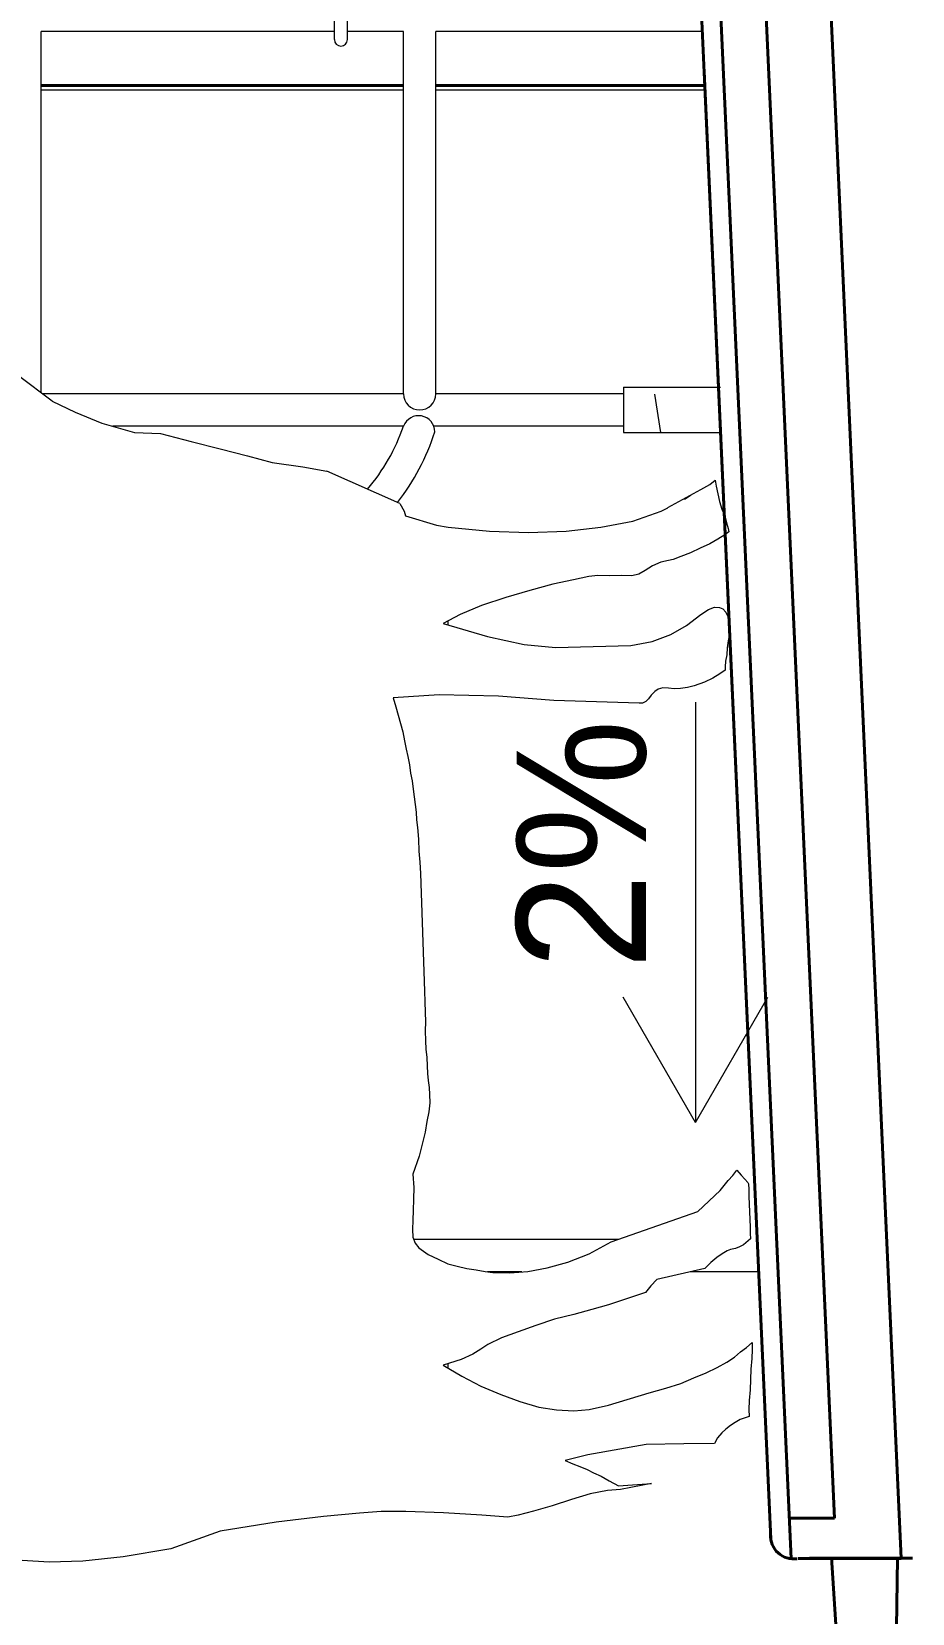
# Model space of a CAD drawing. Header units: millimetres. Extents: x 73 to 57768, y -40361 to 10065.
# Drawn here: x 3785.6 to 3921.8, y 6864.5 to 7109.1 of the extents above; entities that cross this region are included whole.
import ezdxf

# ---------------------------------------------------------------- set-up
doc = ezdxf.new("R2010")
doc.units = ezdxf.units.MM
doc.linetypes.add('ACAD_ISO02W100', pattern=[15, 12, -3])
doc.layers.add('kote', color=124, linetype='Continuous', lineweight=5)
doc.layers.add('pogled', color=7, linetype='Continuous', lineweight=5, true_color=0x8db1c3)
doc.layers.add('presjek', color=7, linetype='Continuous', lineweight=40, true_color=0xe37da2)

msp = doc.modelspace()

# ---------------------------------------------------------------- linework, layer by layer
at = {"layer": 'pogled', "linetype": 'Continuous'}
for p, q in [((3832.449, 7107.89), (3832.449, 7120.134)), ((3832.449, 7107.89), (3832.449, 7120.134)), ((3834.449, 7107.89), (3834.449, 7120.134)), ((3834.449, 7107.89), (3834.449, 7120.134)), ((3787.128, 7053.294), (3787.128, 7109.127)), ((3832.449, 7109.127), (3787.128, 7109.127)), ((3832.449, 7109.127), (3787.128, 7109.127)), ((3787.128, 7053.294), (3787.128, 7109.127)), ((3843.128, 7109.127), (3834.449, 7109.127)), ((3843.128, 7109.127), (3834.449, 7109.127)), ((3843.128, 7053.127), (3843.128, 7109.127)), ((3843.128, 7053.127), (3843.128, 7109.127)), ((3889.31, 7109.127), (3848.128, 7109.127)), ((3889.31, 7109.127), (3848.128, 7109.127)), ((3848.128, 7053.127), (3848.128, 7109.127)), ((3848.128, 7053.127), (3848.128, 7109.127)), ((3877.128, 7054.127), (3877.128, 7047.127)), ((3877.128, 7054.127), (3892.128, 7054.127)), ((3877.128, 7054.127), (3892.128, 7054.127)), ((3877.128, 7054.127), (3877.128, 7047.127)), ((3843.128, 7053.127), (3787.349, 7053.127)), ((3843.128, 7053.127), (3787.349, 7053.127)), ((3877.128, 7053.127), (3848.128, 7053.127)), ((3877.128, 7053.127), (3848.128, 7053.127)), ((3843.128, 7048.127), (3798.175, 7048.127)), ((3843.128, 7048.127), (3798.175, 7048.127)), ((3877.128, 7048.127), (3847.798, 7048.127)), ((3877.128, 7048.127), (3847.798, 7048.127)), ((3877.128, 7047.127), (3892.128, 7047.127)), ((3877.128, 7047.127), (3892.128, 7047.127)), ((3891.242, 7047.127), (3892.128, 7047.127)), ((3891.242, 7047.127), (3892.128, 7047.127))]:
    msp.add_line(p, q, dxfattribs=at)
at = {"layer": 'pogled'}
for p, q in [((3787.128, 7100.127), (3843.128, 7100.127)), ((3848.128, 7100.127), (3889.719, 7100.127)), ((3788.837, 7052.008), (3783.628, 7055.927)), ((3788.837, 7052.008), (3783.628, 7055.927)), ((3788.837, 7052.008), (3792.35, 7050.296)), ((3788.837, 7052.008), (3792.35, 7050.296)), ((3792.35, 7050.296), (3796.509, 7048.607)), ((3792.35, 7050.296), (3796.509, 7048.607)), ((3796.509, 7048.607), (3801.523, 7047.163)), ((3796.509, 7048.607), (3801.523, 7047.163)), ((3801.523, 7047.163), (3805.535, 7046.969)), ((3801.523, 7047.163), (3805.535, 7046.969)), ((3805.535, 7046.969), (3810.326, 7045.733)), ((3805.535, 7046.969), (3810.326, 7045.733)), ((3810.326, 7045.733), (3814.79, 7044.594)), ((3810.326, 7045.733), (3814.79, 7044.594)), ((3814.79, 7044.594), (3819.035, 7043.555)), ((3814.79, 7044.594), (3819.035, 7043.555)), ((3819.035, 7043.555), (3822.849, 7042.501)), ((3819.035, 7043.555), (3822.849, 7042.501)), ((3822.849, 7042.501), (3827.546, 7041.839)), ((3822.849, 7042.501), (3827.546, 7041.839)), ((3827.546, 7041.839), (3831.268, 7041.17)), ((3827.546, 7041.839), (3831.268, 7041.17)), ((3842.546, 7036.17), (3831.268, 7041.17)), ((3842.546, 7036.17), (3831.268, 7041.17)), ((3890.47, 7039.111), (3891.31, 7039.788)), ((3890.47, 7039.111), (3891.31, 7039.788)), ((3891.31, 7039.788), (3891.451, 7038.821)), ((3891.31, 7039.788), (3891.451, 7038.821)), ((3884.006, 7035.537), (3889.095, 7038.307)), ((3884.006, 7035.537), (3889.095, 7038.307)), ((3886.558, 7036.816), (3887.613, 7037.5)), ((3886.558, 7036.816), (3887.613, 7037.5)), ((3889.095, 7038.307), (3890.47, 7039.111)), ((3889.095, 7038.307), (3890.47, 7039.111)), ((3891.451, 7038.821), (3891.708, 7037.643)), ((3891.451, 7038.821), (3891.708, 7037.643)), ((3891.708, 7037.643), (3891.965, 7036.465)), ((3891.708, 7037.643), (3891.965, 7036.465)), ((3842.546, 7036.17), (3843.242, 7034.98)), ((3842.546, 7036.17), (3843.242, 7034.98)), ((3843.242, 7034.98), (3843.425, 7034.241)), ((3843.242, 7034.98), (3843.425, 7034.241)), ((3878.583, 7033.408), (3882.953, 7034.964)), ((3878.583, 7033.408), (3882.953, 7034.964)), ((3882.953, 7034.964), (3884.011, 7035.507)), ((3882.953, 7034.964), (3884.011, 7035.507)), ((3891.965, 7036.465), (3892.33, 7035.291)), ((3891.965, 7036.465), (3892.33, 7035.291)), ((3892.33, 7035.291), (3892.799, 7034.228)), ((3892.33, 7035.291), (3892.799, 7034.228)), ((3843.425, 7034.241), (3848.21, 7032.791)), ((3843.425, 7034.241), (3848.21, 7032.791)), ((3848.21, 7032.791), (3850.019, 7032.519)), ((3848.21, 7032.791), (3850.019, 7032.519)), ((3850.019, 7032.519), (3856.408, 7031.878)), ((3850.019, 7032.519), (3856.408, 7031.878)), ((3868.278, 7031.861), (3873.652, 7032.481)), ((3868.278, 7031.861), (3873.652, 7032.481)), ((3873.652, 7032.481), (3878.583, 7033.408)), ((3873.652, 7032.481), (3878.583, 7033.408)), ((3892.799, 7034.228), (3893.052, 7033.158)), ((3892.799, 7034.228), (3893.052, 7033.158)), ((3893.052, 7033.158), (3893.298, 7032.303)), ((3893.052, 7033.158), (3893.298, 7032.303)), ((3893.298, 7032.303), (3893.424, 7031.768)), ((3893.298, 7032.303), (3893.424, 7031.768)), ((3856.408, 7031.878), (3862.458, 7031.658)), ((3856.408, 7031.878), (3862.458, 7031.658)), ((3862.458, 7031.658), (3868.278, 7031.861)), ((3862.458, 7031.658), (3868.278, 7031.861)), ((3890.467, 7029.938), (3888.98, 7029.239)), ((3890.467, 7029.938), (3888.98, 7029.239)), ((3891.737, 7030.63), (3890.467, 7029.938)), ((3891.737, 7030.63), (3890.467, 7029.938)), ((3892.793, 7031.315), (3891.737, 7030.63)), ((3892.793, 7031.315), (3891.737, 7030.63)), ((3893.424, 7031.768), (3892.793, 7031.315)), ((3893.424, 7031.768), (3892.793, 7031.315)), ((3882.905, 7027.085), (3881.63, 7026.501)), ((3882.905, 7027.085), (3881.63, 7026.501)), ((3884.083, 7027.342), (3882.905, 7027.085)), ((3884.083, 7027.342), (3882.905, 7027.085)), ((3884.833, 7027.476), (3884.083, 7027.342)), ((3884.833, 7027.476), (3884.083, 7027.342)), ((3886.004, 7027.948), (3884.833, 7027.476)), ((3886.004, 7027.948), (3884.833, 7027.476)), ((3887.494, 7028.54), (3886.004, 7027.948)), ((3887.494, 7028.54), (3886.004, 7027.948)), ((3888.98, 7029.239), (3887.494, 7028.54)), ((3888.98, 7029.239), (3887.494, 7028.54)), ((3871.76, 7024.861), (3869.404, 7024.347)), ((3871.76, 7024.861), (3869.404, 7024.347)), ((3873.157, 7025.018), (3871.76, 7024.861)), ((3873.157, 7025.018), (3871.76, 7024.861)), ((3874.993, 7024.974), (3873.157, 7025.018)), ((3874.993, 7024.974), (3873.157, 7025.018)), ((3876.825, 7025.038), (3874.993, 7024.974)), ((3876.825, 7025.038), (3874.993, 7024.974)), ((3878.446, 7024.987), (3876.825, 7025.038)), ((3878.446, 7024.987), (3876.825, 7025.038)), ((3879.516, 7025.24), (3878.446, 7024.987)), ((3879.516, 7025.24), (3878.446, 7024.987)), ((3880.467, 7025.812), (3879.516, 7025.24)), ((3880.467, 7025.812), (3879.516, 7025.24)), ((3881.63, 7026.501), (3880.467, 7025.812)), ((3881.63, 7026.501), (3880.467, 7025.812)), ((3862.663, 7022.709), (3858.924, 7021.607)), ((3862.663, 7022.709), (3858.924, 7021.607)), ((3866.189, 7023.695), (3862.663, 7022.709)), ((3866.189, 7023.695), (3862.663, 7022.709)), ((3869.404, 7024.347), (3866.189, 7023.695)), ((3869.404, 7024.347), (3866.189, 7023.695)), ((3855.19, 7020.398), (3851.894, 7018.988)), ((3855.19, 7020.398), (3851.894, 7018.988)), ((3858.924, 7021.607), (3855.19, 7020.398)), ((3858.924, 7021.607), (3855.19, 7020.398)), ((3889.097, 7018.992), (3890.256, 7019.788)), ((3889.097, 7018.992), (3890.256, 7019.788)), ((3890.256, 7019.788), (3891.215, 7020.145)), ((3890.256, 7019.788), (3891.215, 7020.145)), ((3891.215, 7020.145), (3891.973, 7020.063)), ((3891.215, 7020.145), (3891.973, 7020.063)), ((3891.973, 7020.063), (3892.519, 7019.867)), ((3891.973, 7020.063), (3892.519, 7019.867)), ((3892.519, 7019.867), (3892.969, 7019.343)), ((3892.519, 7019.867), (3892.969, 7019.343)), ((3851.894, 7018.988), (3849.245, 7017.6)), ((3851.894, 7018.988), (3849.245, 7017.6)), ((3849.245, 7017.6), (3856.114, 7015.574)), ((3849.245, 7017.6), (3856.114, 7015.574)), ((3850.043, 7017.365), (3850.043, 7018.018)), ((3850.043, 7017.365), (3850.043, 7018.018)), ((3884.456, 7015.916), (3886.89, 7017.296)), ((3884.456, 7015.916), (3886.89, 7017.296)), ((3886.89, 7017.296), (3889.097, 7018.992)), ((3886.89, 7017.296), (3889.097, 7018.992)), ((3892.969, 7019.343), (3893.204, 7018.812)), ((3892.969, 7019.343), (3893.204, 7018.812)), ((3893.204, 7018.812), (3893.434, 7018.388)), ((3893.204, 7018.812), (3893.434, 7018.388)), ((3893.434, 7018.388), (3893.557, 7017.961)), ((3893.434, 7018.388), (3893.557, 7017.961)), ((3893.557, 7017.961), (3893.587, 7017.098)), ((3893.557, 7017.961), (3893.587, 7017.098)), ((3856.114, 7015.574), (3861.767, 7014.369)), ((3856.114, 7015.574), (3861.767, 7014.369)), ((3878.258, 7014.189), (3881.58, 7014.845)), ((3878.258, 7014.189), (3881.58, 7014.845)), ((3881.58, 7014.845), (3884.456, 7015.916)), ((3881.58, 7014.845), (3884.456, 7015.916)), ((3893.339, 7014.932), (3893.161, 7013.846)), ((3893.339, 7014.932), (3893.161, 7013.846)), ((3893.517, 7016.017), (3893.339, 7014.932)), ((3893.517, 7016.017), (3893.339, 7014.932)), ((3893.587, 7017.098), (3893.517, 7016.017)), ((3893.587, 7017.098), (3893.517, 7016.017)), ((3861.767, 7014.369), (3866.64, 7013.891)), ((3861.767, 7014.369), (3866.64, 7013.891)), ((3866.64, 7013.891), (3878.258, 7014.189)), ((3866.64, 7013.891), (3878.258, 7014.189)), ((3893.091, 7012.765), (3892.909, 7011.787)), ((3893.091, 7012.765), (3892.909, 7011.787)), ((3893.161, 7013.846), (3893.091, 7012.765)), ((3893.161, 7013.846), (3893.091, 7012.765)), ((3892.851, 7010.382), (3892.007, 7009.813)), ((3892.851, 7010.382), (3892.007, 7009.813)), ((3892.909, 7011.787), (3892.832, 7010.921)), ((3892.909, 7011.787), (3892.832, 7010.921)), ((3892.832, 7010.921), (3892.851, 7010.382)), ((3892.832, 7010.921), (3892.851, 7010.382)), ((3883.233, 7007.672), (3882.487, 7007.431)), ((3883.233, 7007.672), (3882.487, 7007.431)), ((3884.099, 7007.595), (3883.233, 7007.672)), ((3884.099, 7007.595), (3883.233, 7007.672)), ((3884.965, 7007.517), (3884.099, 7007.595)), ((3884.965, 7007.517), (3884.099, 7007.595)), ((3885.935, 7007.551), (3884.965, 7007.517)), ((3885.935, 7007.551), (3884.965, 7007.517)), ((3887.009, 7007.696), (3885.935, 7007.551)), ((3887.009, 7007.696), (3885.935, 7007.551)), ((3888.08, 7007.95), (3887.009, 7007.696)), ((3888.08, 7007.95), (3887.009, 7007.696)), ((3889.678, 7008.545), (3888.08, 7007.95)), ((3889.678, 7008.545), (3888.08, 7007.95)), ((3890.952, 7009.129), (3889.678, 7008.545)), ((3890.952, 7009.129), (3889.678, 7008.545)), ((3892.007, 7009.813), (3890.952, 7009.129)), ((3892.007, 7009.813), (3890.952, 7009.129)), ((3848.659, 7006.573), (3841.553, 7006.109)), ((3848.659, 7006.573), (3841.553, 7006.109)), ((3841.553, 7006.109), (3841.925, 7004.719)), ((3841.553, 7006.109), (3841.925, 7004.719)), ((3857.838, 7006.354), (3848.659, 7006.573)), ((3857.838, 7006.354), (3848.659, 7006.573)), ((3866.387, 7005.681), (3857.838, 7006.354)), ((3866.387, 7005.681), (3857.838, 7006.354)), ((3879.54, 7005.277), (3866.387, 7005.681)), ((3879.54, 7005.277), (3866.387, 7005.681)), ((3880.079, 7005.296), (3879.54, 7005.277)), ((3880.079, 7005.296), (3879.54, 7005.277)), ((3880.611, 7005.531), (3880.079, 7005.296)), ((3880.611, 7005.531), (3880.079, 7005.296)), ((3881.027, 7005.977), (3880.611, 7005.531)), ((3881.027, 7005.977), (3880.611, 7005.531)), ((3881.439, 7006.531), (3881.027, 7005.977)), ((3881.439, 7006.531), (3881.027, 7005.977)), ((3881.959, 7007.088), (3881.439, 7006.531)), ((3881.959, 7007.088), (3881.439, 7006.531)), ((3882.487, 7007.431), (3881.959, 7007.088)), ((3882.487, 7007.431), (3881.959, 7007.088)), ((3888.289, 7005.444), (3888.289, 6940.427)), ((3841.925, 7004.719), (3842.294, 7003.437)), ((3841.925, 7004.719), (3842.294, 7003.437)), ((3842.294, 7003.437), (3842.662, 7002.155)), ((3842.294, 7003.437), (3842.662, 7002.155)), ((3842.662, 7002.155), (3843.031, 7000.873)), ((3842.662, 7002.155), (3843.031, 7000.873)), ((3843.031, 7000.873), (3843.295, 6999.48)), ((3843.031, 7000.873), (3843.295, 6999.48)), ((3843.295, 6999.48), (3843.556, 6998.194)), ((3843.295, 6999.48), (3843.556, 6998.194)), ((3843.556, 6998.194), (3843.813, 6997.016)), ((3843.556, 6998.194), (3843.813, 6997.016)), ((3843.813, 6997.016), (3844.073, 6995.73)), ((3843.813, 6997.016), (3844.073, 6995.73)), ((3844.073, 6995.73), (3844.226, 6994.44)), ((3844.073, 6995.73), (3844.226, 6994.44)), ((3844.226, 6994.44), (3844.483, 6993.262)), ((3844.226, 6994.44), (3844.483, 6993.262)), ((3844.483, 6993.262), (3844.636, 6991.973)), ((3844.483, 6993.262), (3844.636, 6991.973)), ((3844.636, 6991.973), (3844.785, 6990.791)), ((3844.636, 6991.973), (3844.785, 6990.791)), ((3844.785, 6990.791), (3844.935, 6989.609)), ((3844.785, 6990.791), (3844.935, 6989.609)), ((3844.935, 6989.609), (3845.084, 6988.427)), ((3844.935, 6989.609), (3845.084, 6988.427)), ((3845.084, 6988.427), (3845.125, 6987.242)), ((3845.084, 6988.427), (3845.125, 6987.242)), ((3845.125, 6987.242), (3845.274, 6986.06)), ((3845.125, 6987.242), (3845.274, 6986.06)), ((3845.274, 6986.06), (3845.446, 6984.232)), ((3845.274, 6986.06), (3845.446, 6984.232)), ((3845.446, 6984.232), (3845.51, 6982.399)), ((3845.446, 6984.232), (3845.51, 6982.399)), ((3845.51, 6982.399), (3845.678, 6980.679)), ((3845.51, 6982.399), (3845.678, 6980.679)), ((3845.678, 6980.679), (3845.738, 6978.954)), ((3845.678, 6980.679), (3845.738, 6978.954)), ((3845.738, 6978.954), (3846.374, 6960.74)), ((3845.738, 6978.954), (3846.374, 6960.74)), ((3846.374, 6960.74), (3846.431, 6959.123)), ((3846.374, 6960.74), (3846.431, 6959.123)), ((3846.431, 6959.123), (3846.487, 6957.507)), ((3846.431, 6959.123), (3846.487, 6957.507)), ((3888.289, 6940.427), (3877.103, 6959.802)), ((3888.289, 6940.427), (3899.475, 6959.802)), ((3846.487, 6957.507), (3846.54, 6955.998)), ((3846.487, 6957.507), (3846.54, 6955.998)), ((3846.54, 6955.998), (3846.481, 6954.593)), ((3846.54, 6955.998), (3846.481, 6954.593)), ((3846.481, 6954.593), (3846.534, 6953.084)), ((3846.481, 6954.593), (3846.534, 6953.084)), ((3846.534, 6953.084), (3846.579, 6951.791)), ((3846.534, 6953.084), (3846.579, 6951.791)), ((3846.579, 6951.791), (3846.732, 6950.501)), ((3846.579, 6951.791), (3846.732, 6950.501)), ((3846.732, 6950.501), (3846.777, 6949.208)), ((3846.732, 6950.501), (3846.777, 6949.208)), ((3846.777, 6949.208), (3846.819, 6948.022)), ((3846.777, 6949.208), (3846.819, 6948.022)), ((3846.819, 6948.022), (3846.964, 6946.948)), ((3846.819, 6948.022), (3846.964, 6946.948)), ((3846.964, 6946.948), (3847.109, 6945.874)), ((3846.964, 6946.948), (3847.109, 6945.874)), ((3847.109, 6945.874), (3847.147, 6944.796)), ((3847.109, 6945.874), (3847.147, 6944.796)), ((3847.147, 6944.796), (3847.192, 6943.503)), ((3847.147, 6944.796), (3847.192, 6943.503)), ((3847.026, 6942.094), (3846.755, 6940.574)), ((3847.026, 6942.094), (3846.755, 6940.574)), ((3847.192, 6943.503), (3847.026, 6942.094)), ((3847.192, 6943.503), (3847.026, 6942.094)), ((3846.755, 6940.574), (3846.488, 6938.946)), ((3846.755, 6940.574), (3846.488, 6938.946)), ((3846.013, 6937.095), (3845.538, 6935.244)), ((3846.013, 6937.095), (3845.538, 6935.244)), ((3846.488, 6938.946), (3846.013, 6937.095)), ((3846.488, 6938.946), (3846.013, 6937.095)), ((3845.538, 6935.244), (3844.557, 6932.447)), ((3845.538, 6935.244), (3844.557, 6932.447)), ((3844.557, 6932.447), (3844.557, 6932.447)), ((3844.557, 6932.447), (3844.557, 6932.447)), ((3844.557, 6932.447), (3844.557, 6932.447)), ((3844.557, 6932.447), (3844.557, 6932.447)), ((3844.557, 6932.447), (3844.557, 6932.447)), ((3844.557, 6932.447), (3844.557, 6932.447)), ((3844.557, 6932.447), (3844.557, 6932.447)), ((3844.557, 6932.447), (3844.557, 6932.447)), ((3844.557, 6932.447), (3844.557, 6932.447)), ((3844.557, 6932.447), (3844.557, 6932.447)), ((3844.557, 6932.447), (3844.557, 6932.447)), ((3844.557, 6932.447), (3844.557, 6932.447)), ((3844.557, 6932.447), (3844.557, 6932.447)), ((3844.557, 6932.447), (3844.557, 6932.447)), ((3844.557, 6932.447), (3844.557, 6932.447)), ((3844.557, 6932.447), (3844.557, 6932.447)), ((3844.557, 6932.447), (3844.736, 6930.403)), ((3844.557, 6932.447), (3844.736, 6930.403)), ((3844.557, 6932.447), (3844.557, 6932.447)), ((3844.557, 6932.447), (3844.557, 6932.447)), ((3844.557, 6932.447), (3844.557, 6932.447)), ((3844.557, 6932.447), (3844.557, 6932.447)), ((3844.557, 6932.447), (3844.557, 6932.447)), ((3844.557, 6932.447), (3844.557, 6932.447)), ((3844.557, 6932.447), (3844.557, 6932.447)), ((3844.557, 6932.447), (3844.557, 6932.447)), ((3844.557, 6932.447), (3844.557, 6932.447)), ((3844.557, 6932.447), (3844.557, 6932.447)), ((3844.557, 6932.447), (3844.557, 6932.447)), ((3844.557, 6932.447), (3844.557, 6932.447)), ((3844.557, 6932.447), (3844.557, 6932.447)), ((3844.557, 6932.447), (3844.557, 6932.447)), ((3844.557, 6932.447), (3844.557, 6932.447)), ((3844.557, 6932.447), (3844.557, 6932.447)), ((3893.315, 6931.49), (3894.043, 6932.271)), ((3893.315, 6931.49), (3894.043, 6932.271)), ((3894.043, 6932.271), (3894.664, 6933.048)), ((3894.043, 6932.271), (3894.664, 6933.048)), ((3894.664, 6933.048), (3895.337, 6932.316)), ((3894.664, 6933.048), (3895.337, 6932.316)), ((3895.337, 6932.316), (3895.898, 6931.688)), ((3895.337, 6932.316), (3895.898, 6931.688)), ((3895.898, 6931.688), (3896.348, 6931.164)), ((3895.898, 6931.688), (3896.348, 6931.164)), ((3844.736, 6930.403), (3844.692, 6928.567)), ((3844.736, 6930.403), (3844.692, 6928.567)), ((3888.627, 6926.686), (3892.074, 6929.936)), ((3888.627, 6926.686), (3892.074, 6929.936)), ((3892.074, 6929.936), (3892.695, 6930.713)), ((3892.074, 6929.936), (3892.695, 6930.713)), ((3892.695, 6930.713), (3893.315, 6931.49)), ((3892.695, 6930.713), (3893.315, 6931.49)), ((3896.348, 6931.164), (3896.463, 6930.953)), ((3896.348, 6931.164), (3896.463, 6930.953)), ((3896.463, 6930.953), (3896.493, 6930.09)), ((3896.463, 6930.953), (3896.493, 6930.09)), ((3896.493, 6930.09), (3896.531, 6929.013)), ((3896.493, 6930.09), (3896.531, 6929.013)), ((3844.645, 6926.839), (3844.59, 6925.327)), ((3844.645, 6926.839), (3844.59, 6925.327)), ((3844.692, 6928.567), (3844.645, 6926.839)), ((3844.692, 6928.567), (3844.645, 6926.839)), ((3896.531, 6929.013), (3896.572, 6927.827)), ((3896.531, 6929.013), (3896.572, 6927.827)), ((3896.572, 6927.827), (3896.614, 6926.641)), ((3896.572, 6927.827), (3896.614, 6926.641)), ((3844.59, 6925.327), (3844.531, 6923.922)), ((3844.59, 6925.327), (3844.531, 6923.922)), ((3875.245, 6921.973), (3888.627, 6926.686)), ((3875.245, 6921.973), (3888.627, 6926.686)), ((3896.614, 6926.641), (3896.655, 6925.456)), ((3896.614, 6926.641), (3896.655, 6925.456)), ((3896.655, 6925.456), (3896.697, 6924.27)), ((3896.655, 6925.456), (3896.697, 6924.27)), ((3844.531, 6923.922), (3844.572, 6922.736)), ((3844.531, 6923.922), (3844.572, 6922.736)), ((3844.572, 6922.736), (3844.929, 6921.777)), ((3844.572, 6922.736), (3844.929, 6921.777)), ((3876.327, 6922.354), (3844.715, 6922.354)), ((3871.856, 6920.128), (3875.245, 6921.973)), ((3871.856, 6920.128), (3875.245, 6921.973)), ((3896.761, 6922.438), (3895.713, 6921.538)), ((3896.761, 6922.438), (3895.713, 6921.538)), ((3896.697, 6924.27), (3896.73, 6923.3)), ((3896.697, 6924.27), (3896.73, 6923.3)), ((3896.73, 6923.3), (3896.761, 6922.438)), ((3896.73, 6923.3), (3896.761, 6922.438)), ((3844.929, 6921.777), (3845.495, 6921.042)), ((3844.929, 6921.777), (3845.495, 6921.042)), ((3845.495, 6921.042), (3846.933, 6920.013)), ((3845.495, 6921.042), (3846.933, 6920.013)), ((3846.933, 6920.013), (3848.469, 6919.311)), ((3846.933, 6920.013), (3848.469, 6919.311)), ((3868.557, 6918.826), (3871.856, 6920.128)), ((3868.557, 6918.826), (3871.856, 6920.128)), ((3891.574, 6919.559), (3890.63, 6918.771)), ((3891.574, 6919.559), (3890.63, 6918.771)), ((3892.417, 6920.128), (3891.574, 6919.559)), ((3892.417, 6920.128), (3891.574, 6919.559)), ((3893.156, 6920.586), (3892.417, 6920.128)), ((3893.156, 6920.586), (3892.417, 6920.128)), ((3893.688, 6920.82), (3893.156, 6920.586)), ((3893.688, 6920.82), (3893.156, 6920.586)), ((3894.438, 6920.954), (3893.688, 6920.82)), ((3894.438, 6920.954), (3893.688, 6920.82)), ((3895.078, 6921.192), (3894.438, 6920.954)), ((3895.078, 6921.192), (3894.438, 6920.954)), ((3895.713, 6921.538), (3895.078, 6921.192)), ((3895.713, 6921.538), (3895.078, 6921.192)), ((3848.469, 6919.311), (3850.004, 6918.609)), ((3848.469, 6919.311), (3850.004, 6918.609)), ((3850.004, 6918.609), (3851.42, 6918.227)), ((3850.004, 6918.609), (3851.42, 6918.227)), ((3851.42, 6918.227), (3852.944, 6917.849)), ((3851.42, 6918.227), (3852.944, 6917.849)), ((3852.944, 6917.849), (3854.353, 6917.682)), ((3852.944, 6917.849), (3854.353, 6917.682)), ((3854.353, 6917.682), (3855.765, 6917.408)), ((3854.353, 6917.682), (3855.765, 6917.408)), ((3855.765, 6917.408), (3856.958, 6917.234)), ((3855.765, 6917.408), (3856.958, 6917.234)), ((3861.423, 6917.354), (3856.134, 6917.354)), ((3856.958, 6917.234), (3859.548, 6917.216)), ((3856.958, 6917.234), (3856.958, 6917.234)), ((3856.958, 6917.234), (3856.958, 6917.234)), ((3856.958, 6917.234), (3859.548, 6917.216)), ((3859.548, 6917.216), (3862.347, 6917.422)), ((3859.548, 6917.216), (3862.347, 6917.422)), ((3862.347, 6917.422), (3865.35, 6917.958)), ((3862.347, 6917.422), (3865.35, 6917.958)), ((3865.35, 6917.958), (3868.557, 6918.826)), ((3865.35, 6917.958), (3868.557, 6918.826)), ((3889.69, 6917.875), (3882.317, 6916.166)), ((3889.69, 6917.875), (3882.317, 6916.166)), ((3898.027, 6917.354), (3887.443, 6917.354)), ((3890.63, 6918.771), (3889.69, 6917.875)), ((3890.63, 6918.771), (3889.69, 6917.875)), ((3881.381, 6915.162), (3880.553, 6914.162)), ((3881.381, 6915.162), (3880.553, 6914.162)), ((3882.317, 6916.166), (3881.381, 6915.162)), ((3882.317, 6916.166), (3881.381, 6915.162)), ((3874.829, 6912.247), (3872.265, 6911.51)), ((3874.829, 6912.247), (3872.265, 6911.51)), ((3880.553, 6914.162), (3874.829, 6912.247)), ((3880.553, 6914.162), (3874.829, 6912.247)), ((3866.49, 6910.013), (3863.61, 6909.049)), ((3866.49, 6910.013), (3863.61, 6909.049)), ((3869.486, 6910.765), (3866.49, 6910.013)), ((3869.486, 6910.765), (3866.49, 6910.013)), ((3872.265, 6911.51), (3869.486, 6910.765)), ((3872.265, 6911.51), (3869.486, 6910.765)), ((3860.838, 6908.089), (3858.282, 6907.136)), ((3860.838, 6908.089), (3858.282, 6907.136)), ((3863.61, 6909.049), (3860.838, 6908.089)), ((3863.61, 6909.049), (3860.838, 6908.089)), ((3855.105, 6905.407), (3853.838, 6904.607)), ((3855.105, 6905.407), (3853.838, 6904.607)), ((3856.16, 6906.091), (3855.105, 6905.407)), ((3856.16, 6906.091), (3855.105, 6905.407)), ((3858.282, 6907.136), (3856.16, 6906.091)), ((3858.282, 6907.136), (3856.16, 6906.091)), ((3894.282, 6904.174), (3895.226, 6904.963)), ((3894.282, 6904.174), (3895.226, 6904.963)), ((3895.226, 6904.963), (3896.173, 6905.643)), ((3895.226, 6904.963), (3896.173, 6905.643)), ((3896.173, 6905.643), (3897.009, 6906.428)), ((3896.173, 6905.643), (3897.009, 6906.428)), ((3897.047, 6905.35), (3896.988, 6903.945)), ((3897.047, 6905.35), (3896.988, 6903.945)), ((3897.009, 6906.428), (3897.047, 6905.35)), ((3897.009, 6906.428), (3897.047, 6905.35)), ((3852.032, 6903.789), (3849.256, 6902.937)), ((3852.032, 6903.789), (3849.256, 6902.937)), ((3849.256, 6902.937), (3852.122, 6901.202)), ((3849.256, 6902.937), (3852.122, 6901.202)), ((3850.043, 6902.461), (3850.043, 6903.178)), ((3850.043, 6902.461), (3850.043, 6903.178)), ((3853.838, 6904.607), (3852.032, 6903.789)), ((3853.838, 6904.607), (3852.032, 6903.789)), ((3889.942, 6901.757), (3891.64, 6902.571)), ((3889.942, 6901.757), (3891.64, 6902.571)), ((3891.64, 6902.571), (3893.123, 6903.378)), ((3891.64, 6902.571), (3893.123, 6903.378)), ((3893.123, 6903.378), (3894.282, 6904.174)), ((3893.123, 6903.378), (3894.282, 6904.174)), ((3896.829, 6902.321), (3896.778, 6900.7)), ((3896.829, 6902.321), (3896.778, 6900.7)), ((3896.988, 6903.945), (3896.829, 6902.321)), ((3896.988, 6903.945), (3896.829, 6902.321)), ((3852.122, 6901.202), (3855.089, 6899.687)), ((3852.122, 6901.202), (3855.089, 6899.687)), ((3883.659, 6899.379), (3886.007, 6900.108)), ((3883.659, 6899.379), (3886.007, 6900.108)), ((3886.007, 6900.108), (3888.029, 6900.934)), ((3886.007, 6900.108), (3888.029, 6900.934)), ((3888.029, 6900.934), (3889.942, 6901.757)), ((3888.029, 6900.934), (3889.942, 6901.757)), ((3896.778, 6900.7), (3896.726, 6899.08)), ((3896.778, 6900.7), (3896.726, 6899.08)), ((3855.089, 6899.687), (3858.156, 6898.391)), ((3855.089, 6899.687), (3858.156, 6898.391)), ((3858.156, 6898.391), (3861.107, 6897.308)), ((3858.156, 6898.391), (3861.107, 6897.308)), ((3874.832, 6896.708), (3881.095, 6898.642)), ((3874.832, 6896.708), (3881.095, 6898.642)), ((3881.095, 6898.642), (3883.659, 6899.379)), ((3881.095, 6898.642), (3883.659, 6899.379)), ((3896.567, 6897.456), (3896.508, 6896.051)), ((3896.567, 6897.456), (3896.508, 6896.051)), ((3896.726, 6899.08), (3896.567, 6897.456)), ((3896.726, 6899.08), (3896.567, 6897.456)), ((3861.107, 6897.308), (3864.051, 6896.439)), ((3861.107, 6897.308), (3864.051, 6896.439)), ((3864.051, 6896.439), (3866.764, 6895.994)), ((3864.051, 6896.439), (3866.764, 6895.994)), ((3866.764, 6895.994), (3869.466, 6895.873)), ((3866.764, 6895.994), (3869.466, 6895.873)), ((3869.466, 6895.873), (3871.833, 6896.063)), ((3869.466, 6895.873), (3871.833, 6896.063)), ((3871.833, 6896.063), (3874.832, 6896.708)), ((3871.833, 6896.063), (3874.832, 6896.708)), ((3896.546, 6894.973), (3895.799, 6894.731)), ((3896.546, 6894.973), (3895.799, 6894.731)), ((3896.508, 6896.051), (3896.546, 6894.973)), ((3896.508, 6896.051), (3896.546, 6894.973)), ((3892.945, 6893.013), (3892.318, 6892.451)), ((3892.945, 6893.013), (3892.318, 6892.451)), ((3893.681, 6893.578), (3892.945, 6893.013)), ((3893.681, 6893.578), (3892.945, 6893.013)), ((3894.42, 6894.036), (3893.681, 6893.578)), ((3894.42, 6894.036), (3893.681, 6893.578)), ((3895.16, 6894.493), (3894.42, 6894.036)), ((3895.16, 6894.493), (3894.42, 6894.036)), ((3895.799, 6894.731), (3895.16, 6894.493)), ((3895.799, 6894.731), (3895.16, 6894.493)), ((3880.619, 6890.64), (3871.647, 6889.043)), ((3880.619, 6890.64), (3871.647, 6889.043)), ((3886.443, 6890.736), (3880.619, 6890.64)), ((3886.443, 6890.736), (3880.619, 6890.64)), ((3891.188, 6890.793), (3886.443, 6890.736)), ((3891.188, 6890.793), (3886.443, 6890.736)), ((3891.697, 6891.674), (3891.188, 6890.793)), ((3891.697, 6891.674), (3891.188, 6890.793)), ((3892.318, 6892.451), (3891.697, 6891.674)), ((3892.318, 6892.451), (3891.697, 6891.674)), ((3871.647, 6889.043), (3868.117, 6888.164)), ((3871.647, 6889.043), (3868.117, 6888.164)), ((3868.117, 6888.164), (3869.321, 6887.667)), ((3868.117, 6888.164), (3869.321, 6887.667)), ((3869.321, 6887.667), (3870.414, 6887.273)), ((3869.321, 6887.667), (3870.414, 6887.273)), ((3870.414, 6887.273), (3871.51, 6886.772)), ((3870.414, 6887.273), (3871.51, 6886.772)), ((3871.51, 6886.772), (3872.499, 6886.267)), ((3871.51, 6886.772), (3872.499, 6886.267)), ((3872.499, 6886.267), (3873.704, 6885.77)), ((3872.499, 6886.267), (3873.704, 6885.77)), ((3873.704, 6885.77), (3874.915, 6885.056)), ((3873.704, 6885.77), (3874.915, 6885.056)), ((3871.965, 6883.011), (3869.082, 6882.155)), ((3871.965, 6883.011), (3869.082, 6882.155)), ((3874.645, 6883.536), (3871.965, 6883.011)), ((3874.645, 6883.536), (3871.965, 6883.011)), ((3876.689, 6883.716), (3874.645, 6883.536)), ((3876.689, 6883.716), (3874.645, 6883.536)), ((3874.915, 6885.056), (3876.347, 6884.243)), ((3874.915, 6885.056), (3876.347, 6884.243)), ((3876.347, 6884.243), (3881.476, 6884.627)), ((3876.347, 6884.243), (3881.476, 6884.627)), ((3881.476, 6884.627), (3876.689, 6883.716)), ((3881.476, 6884.627), (3876.689, 6883.716)), ((3863.21, 6880.331), (3860.858, 6879.71)), ((3863.21, 6880.331), (3860.858, 6879.71)), ((3866.094, 6881.187), (3863.21, 6880.331)), ((3866.094, 6881.187), (3863.21, 6880.331)), ((3869.082, 6882.155), (3866.094, 6881.187)), ((3869.082, 6882.155), (3866.094, 6881.187)), ((3823.452, 6878.619), (3814.76, 6877.237)), ((3823.452, 6878.619), (3814.76, 6877.237)), ((3830.758, 6879.522), (3823.452, 6878.619)), ((3830.758, 6879.522), (3823.452, 6878.619)), ((3836.351, 6880.041), (3830.758, 6879.522)), ((3836.351, 6880.041), (3830.758, 6879.522)), ((3839.689, 6880.265), (3836.351, 6880.041)), ((3839.689, 6880.265), (3836.351, 6880.041)), ((3843.465, 6880.289), (3839.689, 6880.265)), ((3843.465, 6880.289), (3839.689, 6880.265)), ((3849.3, 6880.061), (3843.465, 6880.289)), ((3849.3, 6880.061), (3843.465, 6880.289)), ((3855.246, 6879.73), (3849.3, 6880.061)), ((3855.246, 6879.73), (3849.3, 6880.061)), ((3859.249, 6879.438), (3855.246, 6879.73)), ((3859.249, 6879.438), (3855.246, 6879.73)), ((3860.858, 6879.71), (3859.249, 6879.438)), ((3860.858, 6879.71), (3859.249, 6879.438)), ((3814.76, 6877.237), (3807.181, 6874.501)), ((3814.76, 6877.237), (3807.181, 6874.501)), ((3799.779, 6873.272), (3793.543, 6872.622)), ((3799.779, 6873.272), (3793.543, 6872.622)), ((3807.181, 6874.501), (3799.779, 6873.272)), ((3807.181, 6874.501), (3799.779, 6873.272)), ((3788.369, 6872.442), (3784.151, 6872.726)), ((3788.369, 6872.442), (3784.151, 6872.726)), ((3793.543, 6872.622), (3788.369, 6872.442)), ((3793.543, 6872.622), (3788.369, 6872.442))]:
    msp.add_line(p, q, dxfattribs=at)
at = {"layer": 'pogled', "linetype": 'ACAD_ISO02W100', "ltscale": 0.5}
msp.add_line((3882.922, 7047.127), (3881.817, 7054.127), dxfattribs=at)
msp.add_line((3882.922, 7047.127), (3881.817, 7054.127), dxfattribs=at)
at = {"layer": 'pogled', "linetype": 'Continuous'}
for centre, radius, start, end in [((3833.449, 7107.89), 1, 180, 0), ((3833.449, 7107.89), 1, 180, 0), ((3845.628, 7053.127), 2.5, 180, 0), ((3845.628, 7053.127), 2.5, 180, 0), ((3845.463, 7047.235), 2.5, 0, 159.08107), ((3845.463, 7047.235), 2.5, 0, 159.08107), ((3814.718, 7057.871), 30.034, 319.53255, 341.07053), ((3814.718, 7057.871), 30.034, 319.53255, 341.07053), ((3814.837, 7057.75), 34.755, 321.93906, 342.38931), ((3814.837, 7057.75), 34.755, 321.93906, 342.38931)]:
    msp.add_arc(centre, radius, start, end, dxfattribs=at)
at = {"layer": 'presjek'}
for p, q in [((3903.043, 6873.002), (3887.588, 7213.009)), ((3903.043, 6873.002), (3887.588, 7213.009)), ((3909.765, 6879.273), (3894.581, 7213.327)), ((3909.765, 6879.273), (3894.581, 7213.327)), ((3920.065, 6873.002), (3904.611, 7213.009)), ((3920.065, 6873.002), (3904.611, 7213.009)), ((3903.043, 6873.002), (3888.952, 7183.002)), ((3903.043, 6873.002), (3888.952, 7183.002)), ((3909.765, 6879.273), (3895.959, 7183.002)), ((3909.765, 6879.273), (3895.959, 7183.002)), ((3899.906, 6876.005), (3889.134, 7113.002)), ((3899.906, 6876.005), (3889.134, 7113.002)), ((3899.906, 6876.005), (3889.588, 7103.002)), ((3899.906, 6876.005), (3889.588, 7103.002)), ((3843.128, 7100.822), (3787.128, 7100.822)), ((3889.687, 7100.822), (3848.128, 7100.822)), ((3909.765, 6879.273), (3902.758, 6879.273)), ((3909.765, 6879.273), (3902.758, 6879.273)), ((3909.765, 6879.273), (3902.758, 6879.273)), ((3909.765, 6879.273), (3902.758, 6879.273)), ((3920.065, 6873.002), (3904.157, 6873.002)), ((3920.065, 6873.002), (3904.157, 6873.002)), ((3921.796, 6873.088), (3905.888, 6873.088)), ((3921.796, 6873.088), (3905.888, 6873.088)), ((3919.494, 6873.088), (3919.086, 6843.349))]:
    msp.add_line(p, q, dxfattribs=at)
at = {"layer": 'presjek', "ltscale": 5}
msp.add_lwpolyline([(3910.975, 6846.813), (3909.291, 6873.153)], dxfattribs=at)
at = {"layer": 'presjek'}
msp.add_arc((3903.441, 6876.525), 3.573, 176.82678, 278.80459, dxfattribs=at)
msp.add_arc((3903.441, 6876.525), 3.573, 176.82678, 278.80459, dxfattribs=at)
msp.add_arc((3903.441, 6876.525), 3.573, 176.82678, 278.80459, dxfattribs=at)
msp.add_arc((3903.441, 6876.525), 3.573, 176.82678, 278.80459, dxfattribs=at)

# ---------------------------------------------------------------- texts
at = {"layer": 'kote', "insert": (3860.598, 6964.114), "char_height": 20, "width": 132.8571, "attachment_point": 1, "rotation": 90}
msp.add_mtext('2%', dxfattribs=at)

doc.saveas('drawing.dxf')
